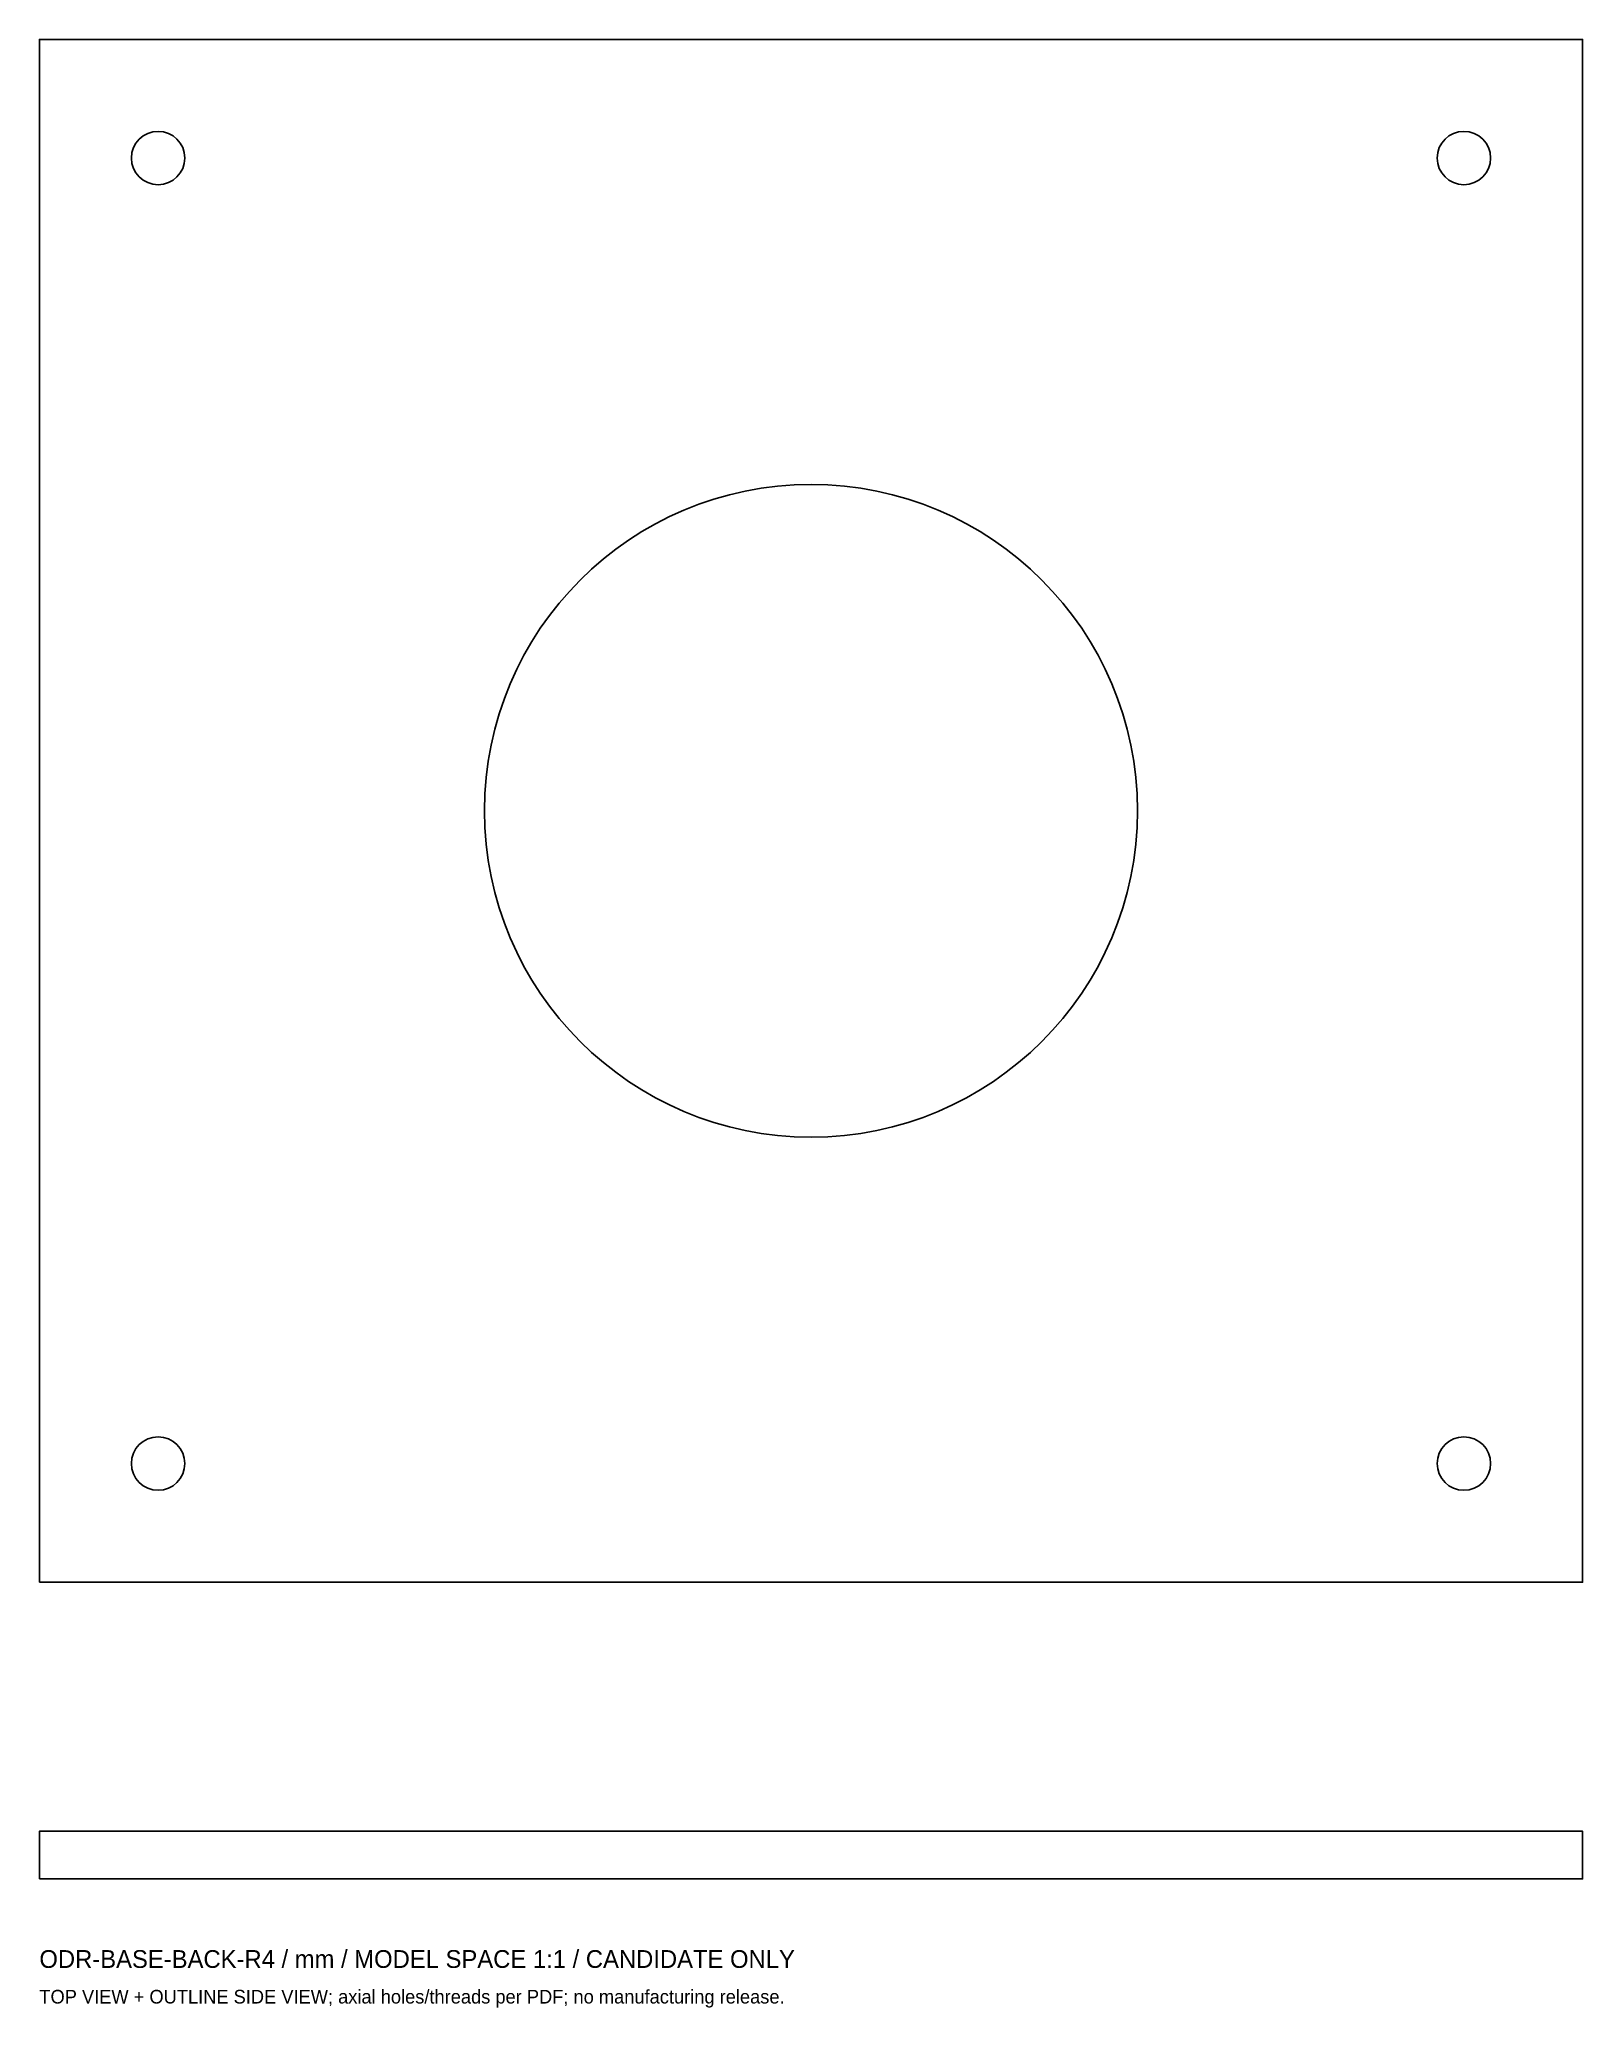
# Model space of a CAD drawing. Header units: millimetres. Extents: x -130 to 130, y -202 to 130.
import ezdxf

# ---------------------------------------------------------------- set-up
doc = ezdxf.new("R2010")
doc.units = ezdxf.units.MM
doc.layers.add('CENTRE_THRU', color=7, linetype='Continuous')
doc.layers.add('M8_THRU', color=7, linetype='Continuous')

msp = doc.modelspace()

# ---------------------------------------------------------------- linework, layer by layer
for points in [[(-130, -130), (130, -130), (130, 130), (-130, 130)], [(-130, -180), (130, -180), (130, -171.98), (-130, -171.98)]]:
    msp.add_lwpolyline(points, close=True)
at = {"layer": 'CENTRE_THRU'}
msp.add_circle((0, 0), 55, dxfattribs=at)
at = {"layer": 'M8_THRU'}
for centre in [(-110, 110), (110, 110), (-110, -110), (110, -110)]:
    msp.add_circle(centre, 4.5, dxfattribs=at)

# ---------------------------------------------------------------- texts
for s, height, p in [('ODR-BASE-BACK-R4 / mm / MODEL SPACE 1:1 / CANDIDATE ONLY', 3, (-130, -195)), ('TOP VIEW + OUTLINE SIDE VIEW; axial holes/threads per PDF; no manufacturing release.', 2.3, (-130, -201))]:
    msp.add_text(s, height=height).set_placement(p)

doc.saveas('drawing.dxf')
